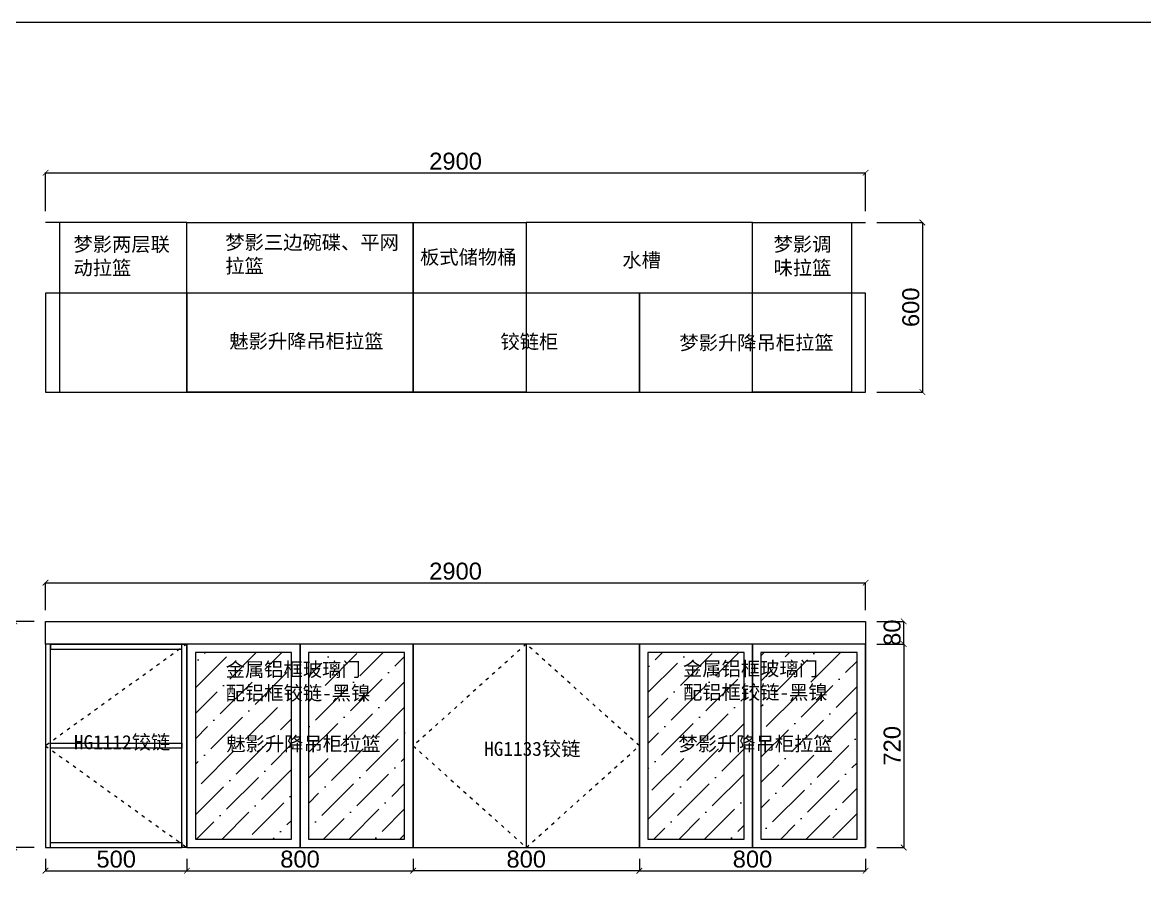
# Model space of a CAD drawing. Header units: millimetres. Extents: x 0 to 1097966, y -63096 to 223085.
# Drawn here: x 1080180 to 1084147, y 209721 to 212756 of the extents above; entities that cross this region are included whole.
import ezdxf

# ---------------------------------------------------------------- set-up
doc = ezdxf.new("R2010")
doc.units = ezdxf.units.MM
doc.linetypes.add('1800', pattern=[200000, 100000, 100000])
doc.linetypes.add('34', pattern=[30, 12, -18])
doc.styles.get("Standard").update_dxf_attribs({"font": 'arial.ttf'})
doc.dimstyles.new('橱柜侧', dxfattribs={"dimtxt": 60, "dimasz": 20, "dimexe": 1.25, "dimexo": 40, "dimgap": 10, "dimtad": 1, "dimdec": 0, "dimtxsty": 'Standard', "dimblk": 'ARCHTICK', "dimcen": 2.5, "dimclrd": 1, "dimclre": 1, "dimadec": 0, "dimazin": 0, "dimtfac": 1, "dimtmove": 0, "dimatfit": 3, "dimfxl": 1, "dimarcsym": 0})

# ---------------------------------------------------------------- blocks, each defined once
blk = doc.blocks.new('_ArchTick')
at = {"color": 0, "linetype": 'ByBlock', "const_width": 0.15}
blk.add_lwpolyline([(-0.5, -0.5), (0.5, 0.5)], dxfattribs=at)
blk = doc.blocks.new('*D210')
at = {"color": 1, "lineweight": -2, "transparency": 16777216}
for p, q in [((1080261.1, 209797.7), (1080261.1, 209754.5)), ((1080761.1, 209797.7), (1080761.1, 209754.5)), ((1080261.1, 209755.7), (1080761.1, 209755.7))]:
    blk.add_line(p, q, dxfattribs=at)
at = {"layer": 'Defpoints', "color": 0, "linetype": '1800', "lineweight": -2, "transparency": 16777216}
for p in [(1080261.1, 209837.7), (1080761.1, 209837.7), (1080761.1, 209755.7)]:
    blk.add_point(p, dxfattribs=at)
at = {"color": 1, "linetype": '1800', "lineweight": -2, "transparency": 16777216, "xscale": 20, "yscale": 20, "zscale": 20, "rotation": 180}
blk.add_blockref('_ArchTick', (1080261.1, 209755.7), dxfattribs=at)
at = {"color": 1, "linetype": '1800', "lineweight": -2, "transparency": 16777216, "xscale": 20, "yscale": 20, "zscale": 20}
blk.add_blockref('_ArchTick', (1080761.1, 209755.7), dxfattribs=at)
at = {"color": 0, "linetype": '1800', "transparency": 16777216, "insert": (1080511.1, 209796.4), "char_height": 60, "attachment_point": 5}
blk.add_mtext('500', dxfattribs=at)
blk = doc.blocks.new('*D211')
at = {"color": 1, "lineweight": -2, "transparency": 16777216}
for p, q in [((1080761.1, 209797.7), (1080761.1, 209754.5)), ((1081561.1, 209797.7), (1081561.1, 209754.5)), ((1080761.1, 209755.7), (1081561.1, 209755.7))]:
    blk.add_line(p, q, dxfattribs=at)
at = {"layer": 'Defpoints', "color": 0, "linetype": '1800', "lineweight": -2, "transparency": 16777216}
for p in [(1080761.1, 209837.7), (1081561.1, 209837.7), (1081561.1, 209755.7)]:
    blk.add_point(p, dxfattribs=at)
at = {"color": 1, "linetype": '1800', "lineweight": -2, "transparency": 16777216, "xscale": 20, "yscale": 20, "zscale": 20, "rotation": 180}
blk.add_blockref('_ArchTick', (1080761.1, 209755.7), dxfattribs=at)
at = {"color": 1, "linetype": '1800', "lineweight": -2, "transparency": 16777216, "xscale": 20, "yscale": 20, "zscale": 20}
blk.add_blockref('_ArchTick', (1081561.1, 209755.7), dxfattribs=at)
at = {"color": 0, "linetype": '1800', "transparency": 16777216, "insert": (1081161.1, 209796.4), "char_height": 60, "attachment_point": 5}
blk.add_mtext('800', dxfattribs=at)
blk = doc.blocks.new('*D212')
at = {"color": 1, "lineweight": -2, "transparency": 16777216}
for p, q in [((1081561.1, 209797.7), (1081561.1, 209754.5)), ((1082361.1, 209797.7), (1082361.1, 209754.5)), ((1082361.1, 209755.7), (1081561.1, 209755.7))]:
    blk.add_line(p, q, dxfattribs=at)
at = {"layer": 'Defpoints', "color": 0, "linetype": '1800', "lineweight": -2, "transparency": 16777216}
for p in [(1081561.1, 209837.7), (1082361.1, 209837.7), (1081561.1, 209755.7)]:
    blk.add_point(p, dxfattribs=at)
at = {"color": 1, "linetype": '1800', "lineweight": -2, "transparency": 16777216, "xscale": 20, "yscale": 20, "zscale": 20, "rotation": 180}
blk.add_blockref('_ArchTick', (1081561.1, 209755.7), dxfattribs=at)
at = {"color": 1, "linetype": '1800', "lineweight": -2, "transparency": 16777216, "xscale": 20, "yscale": 20, "zscale": 20}
blk.add_blockref('_ArchTick', (1082361.1, 209755.7), dxfattribs=at)
at = {"color": 0, "linetype": '1800', "transparency": 16777216, "insert": (1081961.1, 209796.4), "char_height": 60, "attachment_point": 5}
blk.add_mtext('800', dxfattribs=at)
blk = doc.blocks.new('*D213')
at = {"color": 1, "lineweight": -2, "transparency": 16777216}
for p, q in [((1082361.1, 209797.7), (1082361.1, 209754.5)), ((1083161.1, 209797.7), (1083161.1, 209754.5)), ((1082361.1, 209755.7), (1083161.1, 209755.7))]:
    blk.add_line(p, q, dxfattribs=at)
at = {"layer": 'Defpoints', "color": 0, "linetype": '1800', "lineweight": -2, "transparency": 16777216}
for p in [(1082361.1, 209837.7), (1083161.1, 209837.7), (1083161.1, 209755.7)]:
    blk.add_point(p, dxfattribs=at)
at = {"color": 1, "linetype": '1800', "lineweight": -2, "transparency": 16777216, "xscale": 20, "yscale": 20, "zscale": 20, "rotation": 180}
blk.add_blockref('_ArchTick', (1082361.1, 209755.7), dxfattribs=at)
at = {"color": 1, "linetype": '1800', "lineweight": -2, "transparency": 16777216, "xscale": 20, "yscale": 20, "zscale": 20}
blk.add_blockref('_ArchTick', (1083161.1, 209755.7), dxfattribs=at)
at = {"color": 0, "linetype": '1800', "transparency": 16777216, "insert": (1082761.1, 209796.4), "char_height": 60, "attachment_point": 5}
blk.add_mtext('800', dxfattribs=at)
blk = doc.blocks.new('*D214')
at = {"color": 1, "lineweight": -2, "transparency": 16777216}
for p, q in [((1083201.1, 210557.7), (1083297.1, 210557.7)), ((1083295.9, 210557.7), (1083295.9, 209837.7)), ((1083201.1, 209837.7), (1083297.1, 209837.7))]:
    blk.add_line(p, q, dxfattribs=at)
at = {"layer": 'Defpoints', "color": 0, "linetype": '1800', "lineweight": -2, "transparency": 16777216}
for p in [(1083161.1, 210557.7), (1083161.1, 209837.7), (1083295.9, 209837.7)]:
    blk.add_point(p, dxfattribs=at)
at = {"color": 1, "linetype": '1800', "lineweight": -2, "transparency": 16777216, "xscale": 20, "yscale": 20, "zscale": 20}
for p, rotation in [((1083295.9, 210557.7), 90), ((1083295.9, 209837.7), 270)]:
    blk.add_blockref('_ArchTick', p, dxfattribs=dict(at, rotation=rotation))
at = {"color": 0, "linetype": '1800', "transparency": 16777216, "insert": (1083255.2, 210197.7), "char_height": 60, "attachment_point": 5, "rotation": 90}
blk.add_mtext('720', dxfattribs=at)
blk = doc.blocks.new('*D215')
at = {"color": 1, "lineweight": -2, "transparency": 16777216}
for p, q in [((1083201.1, 210637.7), (1083297.1, 210637.7)), ((1083295.9, 210557.7), (1083295.9, 210637.7)), ((1083201.1, 210557.7), (1083297.1, 210557.7))]:
    blk.add_line(p, q, dxfattribs=at)
at = {"layer": 'Defpoints', "color": 0, "linetype": '1800', "lineweight": -2, "transparency": 16777216}
for p in [(1083161.1, 210637.7), (1083295.9, 210637.7), (1083161.1, 210557.7)]:
    blk.add_point(p, dxfattribs=at)
at = {"color": 1, "linetype": '1800', "lineweight": -2, "transparency": 16777216, "xscale": 20, "yscale": 20, "zscale": 20}
for p, rotation in [((1083295.9, 210637.7), 90), ((1083295.9, 210557.7), 270)]:
    blk.add_blockref('_ArchTick', p, dxfattribs=dict(at, rotation=rotation))
at = {"color": 0, "linetype": '1800', "transparency": 16777216, "insert": (1083255.2, 210597.7), "char_height": 60, "attachment_point": 5, "rotation": 90}
blk.add_mtext('80', dxfattribs=at)
blk = doc.blocks.new('*D216')
at = {"color": 1, "lineweight": -2, "transparency": 16777216}
for p, q in [((1080221.1, 210637.7), (1080149.9, 210637.7)), ((1080151.2, 209837.7), (1080151.2, 210637.7)), ((1080221.1, 209837.7), (1080149.9, 209837.7))]:
    blk.add_line(p, q, dxfattribs=at)
at = {"layer": 'Defpoints', "color": 0, "linetype": '1800', "lineweight": -2, "transparency": 16777216}
for p in [(1080151.2, 210637.7), (1080261.1, 210637.7), (1080261.1, 209837.7)]:
    blk.add_point(p, dxfattribs=at)
at = {"color": 1, "linetype": '1800', "lineweight": -2, "transparency": 16777216, "xscale": 20, "yscale": 20, "zscale": 20}
for p, rotation in [((1080151.2, 210637.7), 90), ((1080151.2, 209837.7), 270)]:
    blk.add_blockref('_ArchTick', p, dxfattribs=dict(at, rotation=rotation))
at = {"color": 0, "linetype": '1800', "transparency": 16777216, "insert": (1080110.5, 210237.7), "char_height": 60, "attachment_point": 5, "rotation": 90}
blk.add_mtext('800', dxfattribs=at)
blk = doc.blocks.new('*D217')
at = {"color": 1, "lineweight": -2, "transparency": 16777216}
for p, q in [((1080261.1, 210677.7), (1080261.1, 210775.7)), ((1080261.1, 210774.5), (1083161.1, 210774.5)), ((1083161.1, 210677.7), (1083161.1, 210775.7))]:
    blk.add_line(p, q, dxfattribs=at)
at = {"layer": 'Defpoints', "color": 0, "linetype": '1800', "lineweight": -2, "transparency": 16777216}
for p in [(1083161.1, 210774.5), (1080261.1, 210637.7), (1083161.1, 210637.7)]:
    blk.add_point(p, dxfattribs=at)
at = {"color": 1, "linetype": '1800', "lineweight": -2, "transparency": 16777216, "xscale": 20, "yscale": 20, "zscale": 20, "rotation": 180}
blk.add_blockref('_ArchTick', (1080261.1, 210774.5), dxfattribs=at)
at = {"color": 1, "linetype": '1800', "lineweight": -2, "transparency": 16777216, "xscale": 20, "yscale": 20, "zscale": 20}
blk.add_blockref('_ArchTick', (1083161.1, 210774.5), dxfattribs=at)
at = {"color": 0, "linetype": '1800', "transparency": 16777216, "insert": (1081711.1, 210815.1), "char_height": 60, "attachment_point": 5}
blk.add_mtext('2900', dxfattribs=at)
blk = doc.blocks.new('*D240')
at = {"color": 1, "linetype": '1800', "lineweight": -2, "transparency": 16777216}
for p, q in [((1080261.1, 212088.7), (1080261.1, 212225.8)), ((1080261.1, 212224.5), (1083161.1, 212224.5)), ((1083161.1, 212088.7), (1083161.1, 212225.8))]:
    blk.add_line(p, q, dxfattribs=at)
at = {"layer": 'Defpoints', "color": 0, "linetype": '1800', "lineweight": -2, "transparency": 16777216}
for p in [(1083161.1, 212224.5), (1080261.1, 212048.7), (1083161.1, 212048.7)]:
    blk.add_point(p, dxfattribs=at)
at = {"color": 1, "linetype": '1800', "lineweight": -2, "transparency": 16777216, "xscale": 20, "yscale": 20, "zscale": 20, "rotation": 180}
blk.add_blockref('_ArchTick', (1080261.1, 212224.5), dxfattribs=at)
at = {"color": 1, "linetype": '1800', "lineweight": -2, "transparency": 16777216, "xscale": 20, "yscale": 20, "zscale": 20}
blk.add_blockref('_ArchTick', (1083161.1, 212224.5), dxfattribs=at)
at = {"color": 0, "linetype": '1800', "lineweight": -2, "transparency": 16777216, "insert": (1081711.1, 212265.2), "char_height": 60, "attachment_point": 5}
blk.add_mtext('2900', dxfattribs=at)
blk = doc.blocks.new('*D241')
at = {"color": 1, "linetype": '1800', "lineweight": -2, "transparency": 16777216}
for p, q in [((1083201.1, 212048.7), (1083363.1, 212048.7)), ((1083361.9, 212048.7), (1083361.9, 211448.7)), ((1083201.1, 211448.7), (1083363.1, 211448.7))]:
    blk.add_line(p, q, dxfattribs=at)
at = {"layer": 'Defpoints', "color": 0, "linetype": '1800', "lineweight": -2, "transparency": 16777216}
for p in [(1083161.1, 212048.7), (1083161.1, 211448.7), (1083361.9, 211448.7)]:
    blk.add_point(p, dxfattribs=at)
at = {"color": 1, "linetype": '1800', "lineweight": -2, "transparency": 16777216, "xscale": 20, "yscale": 20, "zscale": 20}
for p, rotation in [((1083361.9, 212048.7), 90), ((1083361.9, 211448.7), 270)]:
    blk.add_blockref('_ArchTick', p, dxfattribs=dict(at, rotation=rotation))
at = {"color": 0, "linetype": '1800', "lineweight": -2, "transparency": 16777216, "insert": (1083321.2, 211748.7), "char_height": 60, "attachment_point": 5, "rotation": 90}
blk.add_mtext('600', dxfattribs=at)

msp = doc.modelspace()

# ---------------------------------------------------------------- hatches: boundary and pattern name
h = msp.add_hatch()
h.set_pattern_fill('ANSI36', color=256, scale=20)
h.set_pattern_definition([(45, (-21750.55, -12343.9), (33.6759605, 123.4785217), [158.75, -31.75, 0, -31.75])])
h.paths.add_polyline_path([(1080791.133, 210527.694), (1080791.133, 209867.694), (1081131.133, 209867.694), (1081131.133, 210527.694)])
h.paths.add_polyline_path([(1081191.133, 210527.694), (1081191.133, 209867.694), (1081531.133, 209867.694), (1081531.133, 210527.694)])
h.paths.add_polyline_path([(1082391.133, 210527.694), (1082391.133, 209867.694), (1082731.133, 209867.694), (1082731.133, 210527.694)])
h.paths.add_polyline_path([(1082791.133, 210527.694), (1082791.133, 209867.694), (1083131.133, 209867.694), (1083131.133, 210527.694)])

# ---------------------------------------------------------------- linework, layer by layer
for p, q in [((1080311.133, 212048.725), (1080261.133, 212048.725)), ((1083111.133, 212048.725), (1083161.133, 212048.725)), ((1080261.133, 210557.694), (1080261.133, 210637.694)), ((1080261.133, 210637.694), (1083161.133, 210637.694)), ((1083161.133, 210637.694), (1083161.133, 210557.694)), ((1080261.133, 210557.694), (1080261.133, 209837.694)), ((1080279.133, 210557.694), (1080261.133, 210557.694)), ((1080261.133, 210557.694), (1080261.133, 209837.694)), ((1083161.133, 210557.694), (1080261.133, 210557.694)), ((1080279.133, 210557.694), (1080743.133, 210557.694)), ((1080743.133, 210557.694), (1080761.133, 210557.694)), ((1080761.133, 210557.694), (1080761.133, 209837.694)), ((1080761.133, 209837.694), (1080761.133, 210557.694)), ((1081561.133, 210557.694), (1080761.133, 210557.694)), ((1080761.133, 210557.694), (1080761.133, 209837.694)), ((1081561.133, 209837.694), (1081561.133, 210557.694)), ((1082361.133, 210557.694), (1081561.133, 210557.694)), ((1081561.133, 210557.694), (1081561.133, 209837.694)), ((1081961.133, 210557.694), (1081961.133, 209837.694)), ((1082361.133, 209837.694), (1082361.133, 210557.694)), ((1083161.133, 210557.694), (1082361.133, 210557.694)), ((1082361.133, 210557.694), (1082361.133, 209837.694)), ((1083161.133, 209837.694), (1083161.133, 210557.694)), ((1083161.133, 210557.694), (1083161.133, 209837.694)), ((1083161.133, 210557.694), (1083161.133, 209837.694)), ((1080261.133, 209837.694), (1080279.133, 209837.694)), ((1080279.133, 209837.694), (1080743.133, 209837.694)), ((1080761.133, 209837.694), (1080743.133, 209837.694)), ((1080761.133, 209837.694), (1081561.133, 209837.694)), ((1081561.133, 209837.694), (1082361.133, 209837.694)), ((1082361.133, 209837.694), (1083161.133, 209837.694))]:
    msp.add_line(p, q)
at = {"color": 251, "true_color": 0x636466}
for p, q in [((1080279.133, 209837.694), (1080279.133, 210557.694)), ((1080279.133, 210557.694), (1080279.133, 210539.694)), ((1080279.133, 210539.694), (1080743.133, 210539.694)), ((1080743.133, 209837.694), (1080743.133, 210557.694)), ((1080743.133, 210539.694), (1080743.133, 210557.694)), ((1080279.133, 210206.694), (1080743.133, 210206.694)), ((1080279.133, 210188.694), (1080279.133, 210206.694)), ((1080743.133, 210188.694), (1080279.133, 210188.694)), ((1080743.133, 210206.694), (1080743.133, 210188.694)), ((1080279.133, 209837.694), (1080279.133, 209855.694)), ((1080279.133, 209855.694), (1080743.133, 209855.694)), ((1080743.133, 209855.694), (1080743.133, 209837.694))]:
    msp.add_line(p, q, dxfattribs=at)
at = {"color": 251, "linetype": '34', "true_color": 0x636466}
for p, q in [((1081961.133, 210557.694), (1081561.133, 210197.694)), ((1082361.133, 210197.694), (1081961.133, 210557.694)), ((1081561.133, 210197.694), (1081961.133, 209837.694)), ((1081961.133, 209837.694), (1082361.133, 210197.694))]:
    msp.add_line(p, q, dxfattribs=at)
msp.add_lwpolyline([(1078938.869, 207450.285), (1084506.276, 207450.285), (1084506.276, 212756.256), (1078938.869, 212756.256)], close=True)
for points in [[(1080761.133, 212048.725), (1080311.133, 212048.725), (1080311.133, 211448.725), (1080761.133, 211448.725), (1080761.133, 212048.725)], [(1080761.133, 212048.725), (1081561.133, 212048.725), (1081561.133, 211448.725), (1080761.133, 211448.725), (1080761.133, 212048.725)], [(1081561.133, 212048.725), (1081961.133, 212048.725), (1081961.133, 211448.725), (1081561.133, 211448.725), (1081561.133, 212048.725)], [(1082761.133, 212048.725), (1081961.133, 212048.725), (1081961.133, 211448.725), (1082761.133, 211448.725), (1082761.133, 212048.725)], [(1082761.133, 212048.725), (1083111.133, 212048.725), (1083111.133, 211448.725), (1082761.133, 211448.725), (1082761.133, 212048.725)]]:
    msp.add_lwpolyline(points)
at = {"color": 1}
for points in [[(1080261.133, 211798.725), (1080261.133, 211448.725), (1080761.133, 211448.725), (1080761.133, 211798.725), (1080261.133, 211798.725)], [(1080761.133, 211448.725), (1081561.133, 211448.725), (1081561.133, 211798.725), (1080761.133, 211798.725), (1080761.133, 211448.725)], [(1081561.133, 211448.725), (1082361.133, 211448.725), (1082361.133, 211798.725), (1081561.133, 211798.725), (1081561.133, 211448.725)], [(1082361.133, 211448.725), (1083161.133, 211448.725), (1083161.133, 211798.725), (1082361.133, 211798.725), (1082361.133, 211448.725)]]:
    msp.add_lwpolyline(points, dxfattribs=at)
at = {"color": 251, "linetype": '34', "lineweight": -2, "true_color": 0x636466}
msp.add_lwpolyline([(1080761.133, 210557.694), (1080261.133, 210197.694), (1080761.133, 209837.694)], dxfattribs=at)
at = {"color": 21}
for points in [[(1081161.133, 210557.694), (1080761.133, 210557.694), (1080761.133, 209837.694), (1081161.133, 209837.694)], [(1081561.133, 210557.694), (1081161.133, 210557.694), (1081161.133, 209837.694), (1081561.133, 209837.694)], [(1082761.133, 210557.694), (1082361.133, 210557.694), (1082361.133, 209837.694), (1082761.133, 209837.694)], [(1083161.133, 210557.694), (1082761.133, 210557.694), (1082761.133, 209837.694), (1083161.133, 209837.694)]]:
    msp.add_lwpolyline(points, close=True, dxfattribs=at)
at = {"color": 252}
for points in [[(1081131.133, 210527.694), (1080791.133, 210527.694), (1080791.133, 209867.694), (1081131.133, 209867.694)], [(1081531.133, 210527.694), (1081191.133, 210527.694), (1081191.133, 209867.694), (1081531.133, 209867.694)], [(1082731.133, 210527.694), (1082391.133, 210527.694), (1082391.133, 209867.694), (1082731.133, 209867.694)], [(1083131.133, 210527.694), (1082791.133, 210527.694), (1082791.133, 209867.694), (1083131.133, 209867.694)]]:
    msp.add_lwpolyline(points, close=True, dxfattribs=at)

# ---------------------------------------------------------------- texts
at = {"color": 251, "true_color": 0x636466, "char_height": 50, "attachment_point": 1}
for s, insert, width in [('{\\f宋体|b0|i0|c134|p2;梦影三边碗碟、平网拉篮}', (1080896.972, 212003.262), 616.91316), ('{\\f宋体|b0|i0|c134|p2;梦影两层联动拉篮}', (1080360.006, 211996.634), 390.21715), ('{\\f宋体|b0|i0|c134|p2;梦影调味拉篮}', (1082835.493, 211996.888), 240.11648), ('{\\f宋体|b0|i0|c134|p2;板式储物桶}', (1081585.629, 211951.334), 453.62034), ('{\\f宋体|b0|i0|c134|p2;水槽}', (1082300.648, 211940.789), 280.05151)]:
    msp.add_mtext(s, dxfattribs=dict(at, insert=insert, width=width))
at = {"color": 1, "char_height": 50, "width": 613.45914, "attachment_point": 3}
for s, insert in [('{\\f宋体|b0|i0|c134|p2;魅影升降吊柜拉篮}', (1081456.574, 211653.844)), ('{\\f宋体|b0|i0|c134|p2;铰链柜}', (1082074.48, 211652.124)), ('{\\f宋体|b0|i0|c134|p2;梦影升降吊柜拉篮}', (1083048.283, 211648.516))]:
    msp.add_mtext(s, dxfattribs=dict(at, insert=insert))
at = {"color": 21, "char_height": 50, "width": 702.51068, "attachment_point": 1}
for insert in [(1080898.318, 210492.627), (1082515.422, 210495.274)]:
    msp.add_mtext('{\\fSimSun|b0|i0|c134|p2;金属铝框玻璃门\\P配铝框铰链-黑镍}', dxfattribs=dict(at, insert=insert))
at = {"char_height": 50, "width": 613.45914, "attachment_point": 3}
for s, insert in [('{\\f宋体|b0|i0|c134|p2;HG1112铰链}', (1080702.199, 210235.398)), ('{\\f宋体|b0|i0|c134|p2;魅影升降吊柜拉篮}', (1081446.236, 210229.606)), ('{\\f宋体|b0|i0|c134|p2;梦影升降吊柜拉篮}', (1083044.813, 210229.606)), ('{\\f宋体|b0|i0|c134|p2;HG1133铰链}', (1082152.724, 210211.921))]:
    msp.add_mtext(s, dxfattribs=dict(at, insert=insert))

# ---------------------------------------------------------------- dimensions: what is measured, and where the dimension line sits
at = {"linetype": '1800', "lineweight": -2}
dim = msp.add_linear_dim(base=(1083161.133, 212224.544), p1=(1080261.133, 212048.725), p2=(1083161.133, 212048.725), dimstyle='橱柜侧', dxfattribs=at)
dim.commit()
dim.dimension.update_dxf_attribs({"geometry": '*D240', "text_midpoint": (1081711.133, 212265.178)})
dim = msp.add_linear_dim(base=(1083361.862, 211448.725), p1=(1083161.133, 212048.725), p2=(1083161.133, 211448.725), angle=90, dimstyle='橱柜侧', dxfattribs=at)
dim.commit()
dim.dimension.update_dxf_attribs({"geometry": '*D241', "text_midpoint": (1083321.227, 211748.725)})
for base, p1, p2, picture, middle in [((1083161.133, 210774.48), (1080261.133, 210637.694), (1083161.133, 210637.694), '*D217', (1081711.133, 210815.114)), ((1080761.133, 209755.746), (1080261.133, 209837.694), (1080761.133, 209837.694), '*D210', (1080511.133, 209796.38)), ((1081561.133, 209755.746), (1080761.133, 209837.694), (1081561.133, 209837.694), '*D211', (1081161.133, 209796.38)), ((1081561.133, 209755.746), (1082361.133, 209837.694), (1081561.133, 209837.694), '*D212', (1081961.133, 209796.38)), ((1083161.133, 209755.746), (1082361.133, 209837.694), (1083161.133, 209837.694), '*D213', (1082761.133, 209796.38))]:
    dim = msp.add_linear_dim(base=base, p1=p1, p2=p2, dimstyle='橱柜侧')
    dim.commit()
    dim.dimension.update_dxf_attribs({"geometry": picture, "text_midpoint": middle})
for base, p1, p2, picture, middle in [((1080151.178, 210637.694), (1080261.133, 209837.694), (1080261.133, 210637.694), '*D216', (1080110.544, 210237.694)), ((1083295.868, 209837.694), (1083161.133, 210557.694), (1083161.133, 209837.694), '*D214', (1083255.233, 210197.694))]:
    dim = msp.add_linear_dim(base=base, p1=p1, p2=p2, angle=90, dimstyle='橱柜侧')
    dim.commit()
    dim.dimension.update_dxf_attribs({"geometry": picture, "text_midpoint": middle})
dim = msp.add_linear_dim(base=(1083295.868, 210637.694), p1=(1083161.133, 210557.694), p2=(1083161.133, 210637.694), angle=90, dimstyle='橱柜侧')
dim.commit()
dim.dimension.update_dxf_attribs({"geometry": '*D215', "text_midpoint": (1083295.868, 210597.694), "dimtype": 160})

doc.saveas('drawing.dxf')
